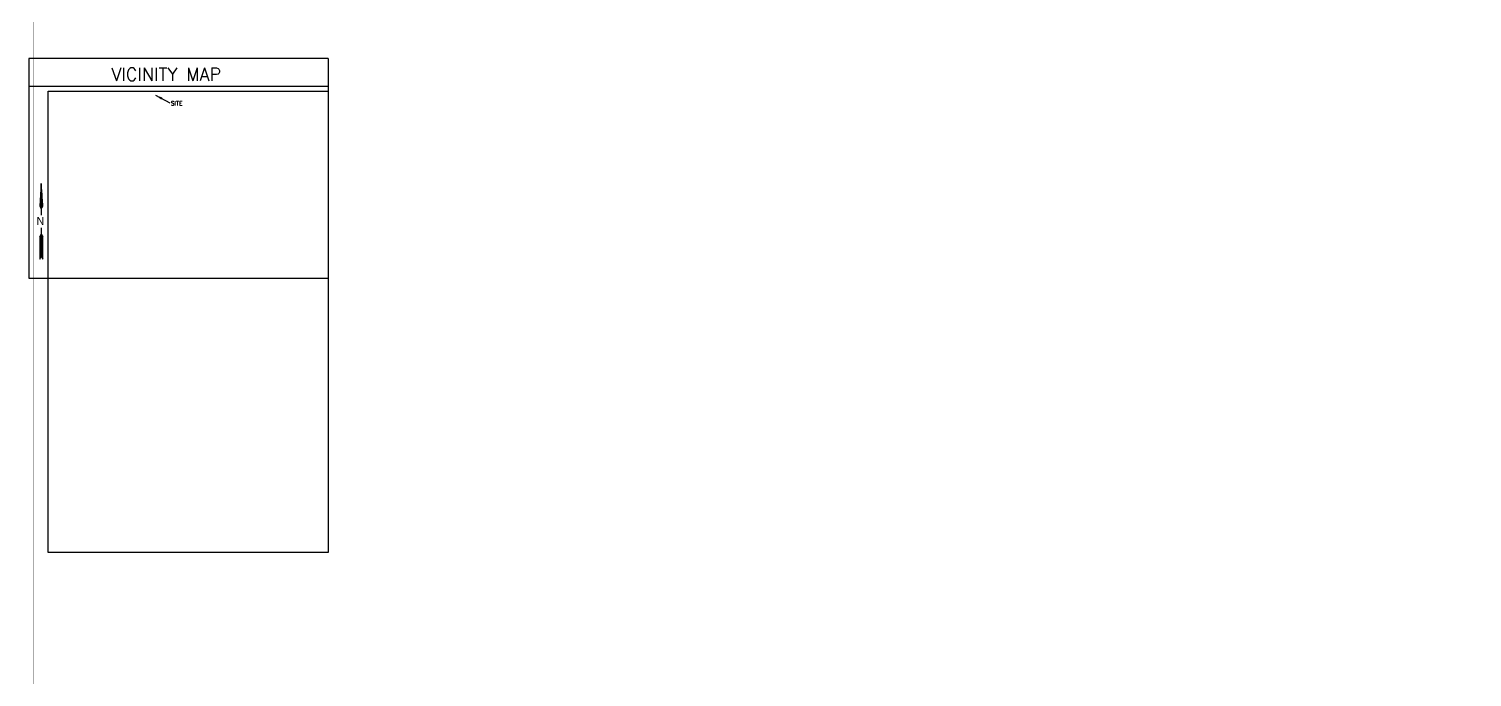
# Model space of a CAD drawing. Extents: x -16 to 10076, y -1 to 10000.
# Drawn here: x -16 to 4854, y 2835 to 5022 of the extents above; entities that cross this region are included whole.
import ezdxf
from ezdxf.enums import TextEntityAlignment as Align

# ---------------------------------------------------------------- set-up
doc = ezdxf.new("R2010")
doc.units = 0
doc.header["$MEASUREMENT"] = 0
doc.layers.add('Details', color=1, linetype='Continuous')
doc.layers.add('MED', color=1, linetype='Continuous')
doc.layers.add('Viewport', color=42, linetype='Continuous', plot=False)
doc.styles.add('COMPLEX', font='complex.shx')
doc.styles.add('GOTHICE', font='GOTHICE')
doc.styles.add('ROMD', font='ROMAND', dxfattribs={"bigfont": 'special.shx'})
doc.styles.get("Standard").update_dxf_attribs({"font": 'hcad.shx', "height": 8})
doc.dimstyles.new('DEFAULT', dxfattribs={"dimtxt": 8, "dimasz": 8, "dimexe": 8, "dimexo": 8, "dimgap": 1, "dimtad": 0, "dimdec": 1, "dimrnd": 0.5, "dimzin": 7, "dimdsep": 46, "dimlunit": 4, "dimtxsty": 'Standard', "dimcen": 0, "dimclrd": 256, "dimclre": 256, "dimclrt": 256, "dimadec": 0, "dimazin": 0, "dimtfac": 1, "dimtdec": 4, "dimtofl": 0, "dimtmove": 2, "dimatfit": 3, "dimfxl": 1, "dimtolj": 1, "dimtzin": 0, "dimarcsym": 0})
picture_1 = doc.add_image_def('image1.jpg', size_in_pixel=(1700, 2800))

# ---------------------------------------------------------------- blocks, each defined once
blk = doc.blocks.new('*X4')
at = {"color": 0}
for p, q in [((1565, 2268.8), (1565, 2383.1)), ((1565.6, 2269.9), (1565.6, 2374.3)), ((1566.2, 2270.9), (1566.2, 2365.6)), ((1566.9, 2272), (1566.9, 2356.8)), ((1567.5, 2273), (1567.5, 2348.1)), ((1568.1, 2274.1), (1568.1, 2339.3)), ((1568.8, 2275.1), (1568.8, 2330.6)), ((1569.4, 2276.1), (1569.4, 2321.8)), ((1570, 2277.2), (1570, 2313.1)), ((1570.6, 2278.2), (1570.6, 2304.3)), ((1571.2, 2279.3), (1571.2, 2295.6)), ((1571.9, 2280.3), (1571.9, 2286.8))]:
    blk.add_line(p, q, dxfattribs=at)
blk = doc.blocks.new('*X5')
at = {"color": 0}
for p, q in [((1565, 2055.7), (1565, 2155.5)), ((1565.6, 2054.6), (1565.6, 2154.5)), ((1566.2, 2053.6), (1566.2, 2153.4)), ((1566.9, 2052.6), (1566.9, 2152.4)), ((1567.5, 2051.5), (1567.5, 2151.4)), ((1568.1, 2050.5), (1568.1, 2150.3)), ((1568.8, 2049.4), (1568.8, 2149.3)), ((1569.4, 2048.4), (1569.4, 2148.2)), ((1570, 2047.3), (1570, 2147.2)), ((1570.6, 2046.3), (1570.6, 2146.1)), ((1571.2, 2045.3), (1571.2, 2145.1)), ((1571.9, 2044.2), (1571.9, 2144.1))]:
    blk.add_line(p, q, dxfattribs=at)
blk = doc.blocks.new('NORTH')
for p, q in [((0.4, 28.4), (0.4, 14.2)), ((-3.3, -34.3), (0.4, -28.2)), ((0.4, -14.1), (0.4, -28.2)), ((0.4, -28.2), (4, -34.3)), ((-3.3, -34.3), (-3.3, -84.2)), ((-3.3, -84.2), (0.4, -78.1)), ((0.4, -78.1), (4, -84.2))]:
    blk.add_line(p, q)
for points in [[(0.4, 85.8), (-3.3, 34.5), (0.4, 28.4)], [(0.4, -28.2), (0.4, -78.1), (4, -84.2), (4, -34.3), (0.4, -28.2)]]:
    blk.add_lwpolyline(points)
at = {"xscale": 0.5, "yscale": 0.5, "zscale": 0.5}
for name in ['*X4', '*X5']:
    blk.add_blockref(name, (-782.1, -1106), dxfattribs=at)
at = {"style": 'GOTHICE'}
blk.add_text('N', height=18, dxfattribs=at).set_placement((-10.4, -7.3))

msp = doc.modelspace()

# ---------------------------------------------------------------- linework, layer by layer
at = {"layer": 'Details', "color": 3}
for p, q in [((994.31575, 4922.02039), (-15.71242, 4922.02039)), ((-15.71242, 4922.02039), (-15.71242, 4181.02704)), ((994.31575, 4922.02039), (994.31575, 4181.02704)), ((994.31575, 4827.87951), (-15.71242, 4827.87951)), ((-15.71242, 4181.02704), (994.31575, 4181.02704))]:
    msp.add_line(p, q, dxfattribs=at)
at = {"layer": 'Viewport', "const_width": 1}
msp.add_lwpolyline([(0, 0), (9999, 0), (9999, 9999), (0, 9999)], close=True, dxfattribs=at)

# ---------------------------------------------------------------- block references
at = {"layer": 'Details', "xscale": 1.5, "yscale": 1.5, "zscale": 1.5}
msp.add_blockref('NORTH', (25.70196, 4371.82779), dxfattribs=at)

# ---------------------------------------------------------------- texts
at = {"layer": 'Details', "color": 1, "style": 'COMPLEX'}
msp.add_text('VICINITY MAP', height=43.605, dxfattribs=at).set_placement((262.83215, 4846.82911))
at = {"layer": 'MED', "style": 'ROMD'}
msp.add_text('SITE', height=14.553, dxfattribs=at).set_placement((482.91348, 4770.99977), align=Align.MIDDLE_CENTER)

# ---------------------------------------------------------------- pictures from other files: only their frames are drawn
at = {"layer": 'Details', "color": 3}
image = msp.add_image(picture_1, insert=(49.69141, 3255.9082), size_in_units=(944.62434, 1555.85185), dxfattribs=at)
image.dxf.flags = 7

# ---------------------------------------------------------------- leaders
at = {"layer": 'MED'}
msp.add_leader([(411.4125, 4798.39657), (460.31543, 4772.37133)], dimstyle='DEFAULT', override={"dimscale": 1, "dimasz": 24, "dimgap": 1, "dimtad": 0, "dimtdec": 1}, dxfattribs=at)

doc.saveas('drawing.dxf')
